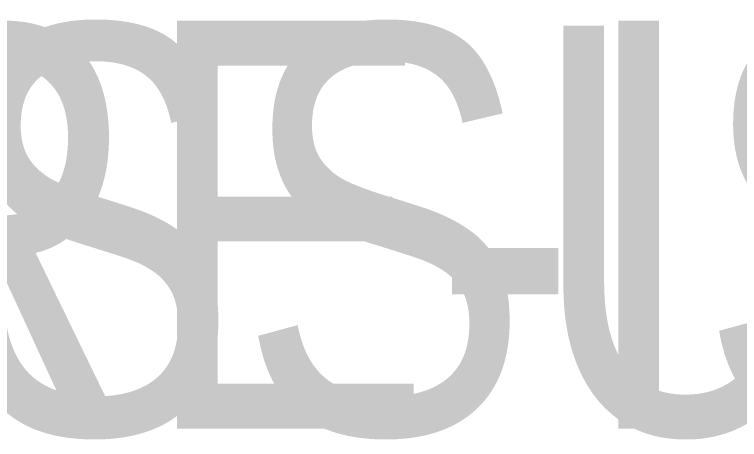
# Model space of a CAD drawing. Header units: inches. Extents: x 26960 to 35074, y -20333 to -19295.
# Drawn here: x 27975 to 28989, y -20333 to -19738 of the extents above; entities that cross this region are included whole.
import ezdxf
from ezdxf.enums import TextEntityAlignment as Align

# ---------------------------------------------------------------- set-up
doc = ezdxf.new("R2018")
doc.units = ezdxf.units.IN
doc.header["$LTSCALE"] = 200
doc.header["$MEASUREMENT"] = 0
doc.layers.add('BORDER1', color=3, linetype='Continuous')
doc.layers.add('BORDER2', color=7, linetype='Continuous')
doc.styles.add('ROMANC', font='ROMANC', dxfattribs={"height": 5})
doc.styles.add('ROMANS', font='romans.shx')
doc.styles.add('ROMANT', font='romant.shx')
doc.styles.get("Standard").update_dxf_attribs({"font": 'romans.shx'})

# ---------------------------------------------------------------- blocks, each defined once
blk = doc.blocks.new('*U254')
at = {"layer": 'BORDER2', "flags": 8}
for tag, height, style, p in [('REV-B', 2.7, 'ROMANS', (662.8, 125.7)), ('REV-A', 2.7, 'ROMANS', (662.8, 118.7)), ('RE-B', 7, 'ROMANT', (745.3, 6.2))]:
    blk.add_attdef(tag, text='', height=height, dxfattribs=dict(at, style=style)).set_placement(p, align=Align.CENTER)
at = {"layer": 'BORDER2', "style": 'ROMANS', "width": 4.59626}
for tag, p, p2 in [('DATE-B', (668.5, 125.7), (681.5, 125.7)), ('DATE-A', (668.5, 118.7), (681.5, 118.7))]:
    blk.add_attdef(tag, text='', height=2.7, dxfattribs=at).set_placement(p, p2, align=Align.FIT)
at = {"layer": 'BORDER2'}
for tag, height, style, p in [('DRN-B', 2.7, 'ROMANS', (689.6, 125.7)), ('CHD-B', 2.7, 'ROMANS', (701.6, 125.7)), ('APD-B', 2.7, 'ROMANS', (713.3, 125.7)), ('DRN-A', 2.7, 'ROMANS', (689.6, 118.7)), ('CHD-A', 2.7, 'ROMANS', (701.6, 118.7)), ('APD-A', 2.7, 'ROMANS', (713.3, 118.7)), ('CONS_CONT_VEND', 3.5, 'ROMANC', (726, 61.9))]:
    blk.add_attdef(tag, text='', height=height, dxfattribs=dict(at, style=style)).set_placement(p, align=Align.CENTER)
at = {"layer": 'BORDER2', "style": 'ROMANS', "width": 0.8}
for tag, p, height in [('1:X', (670.8, 103.5), 3), ('LOC', (709.6, 103.5), 3), ('PROJ_NO', (774.8, 103.5), 3), ('CONS_DRG_NO', (681.7, 53.3), 2.5)]:
    blk.add_attdef(tag, p, '', height=height, dxfattribs=at)
at = {"layer": 'BORDER2', "lineweight": 30, "width": 0.8, "flags": 104}
for tag, p in [('COMMENTS-B', (719.9, 127.5)), ('COMMENTS-A', (719.9, 120.5))]:
    blk.add_attdef(tag, text='', height=2.2, dxfattribs=at).set_placement(p, align=Align.MIDDLE_LEFT)
at = {"layer": 'BORDER2', "style": 'ROMANS', "width": 0.8}
for tag, p in [('PROJECT_TITLE_1', (726, 45.9)), ('PROJECT_TITLE_2', (726, 40.6))]:
    blk.add_attdef(tag, text='', height=3.5, dxfattribs=at).set_placement(p, align=Align.MIDDLE)
at = {"layer": 'BORDER2', "style": 'ROMANT', "width": 0.8}
for tag, p in [('DRG_TITLE_1', (726, 29.7)), ('DRG_TITLE_2', (726, 23)), ('DRG_TITLE_3', (726, 16.3))]:
    blk.add_attdef(tag, text='', height=4, dxfattribs=at).set_placement(p, align=Align.CENTER)
at = {"layer": 'BORDER2', "style": 'ROMANT'}
for tag, p in [('AR', (669, 6.2)), ('PA', (683, 6.2)), ('DC', (697.1, 6.2)), ('TS', (775.9, 6.2))]:
    blk.add_attdef(tag, p, '', height=7, dxfattribs=at)
for tag, p in [('SRNO', (736.8, 6.2)), ('SH', (771.8, 6.2))]:
    blk.add_attdef(tag, text='', height=7, dxfattribs=at).set_placement(p, align=Align.RIGHT)
at = {"layer": 'BORDER2', "style": 'ROMANS', "flags": 2}
blk.add_attdef('TB_VERSION', text='', height=2, dxfattribs=at).set_placement((1, -1), align=Align.TOP_LEFT)

msp = doc.modelspace()

# ---------------------------------------------------------------- block references
at = {"layer": 'BORDER1', "lineweight": 9}
ref = msp.add_blockref('*U254', (26990.4983, -19874.28619), dxfattribs=at)
lines = msp.add_mtext('\\W0.80000;ISSUED FOR REVIEW', dxfattribs={"layer": 'BORDER2', "insert": (27710.71332, -19753.78619), "char_height": 571.0222222, "attachment_point": 1})
ref.add_attrib('COMMENTS-A', '', (27710.71332, -19753.78619), dxfattribs={"flags": 104}).embed_mtext(lines)
lines = msp.add_mtext('\\W0.80000;RE-ISSUED FOR REVIEW', dxfattribs={"layer": 'BORDER2', "insert": (27710.71332, -19746.78619), "char_height": 571.0222222, "attachment_point": 1})
ref.add_attrib('COMMENTS-B', '', (27710.71332, -19746.78619), dxfattribs={"flags": 104}).embed_mtext(lines)

doc.saveas('drawing.dxf')
